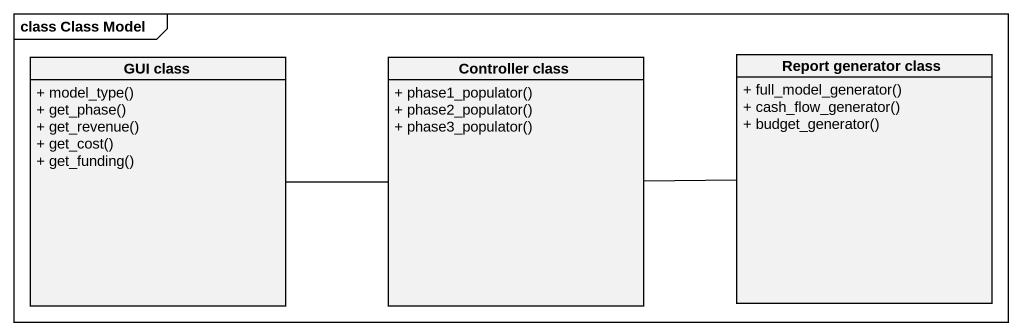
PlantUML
@startuml
mainframe class Class Model
hide circle
hide empty members
skinparam classAttributeIconSize 0
class "GUI class" as GUI_class {
  + model_type()
  + get_phase()
  + get_revenue()
  + get_cost()
  + get_funding()
}
class "Controller class" as Controller_class {
  + phase1_populator()
  + phase2_populator()
  + phase3_populator()
}
class "Report generator class" as Report_generator_class {
  + full_model_generator()
  + cash_flow_generator()
  + budget_generator()
}
GUI_class -right- Controller_class
Controller_class -right- Report_generator_class
@enduml
